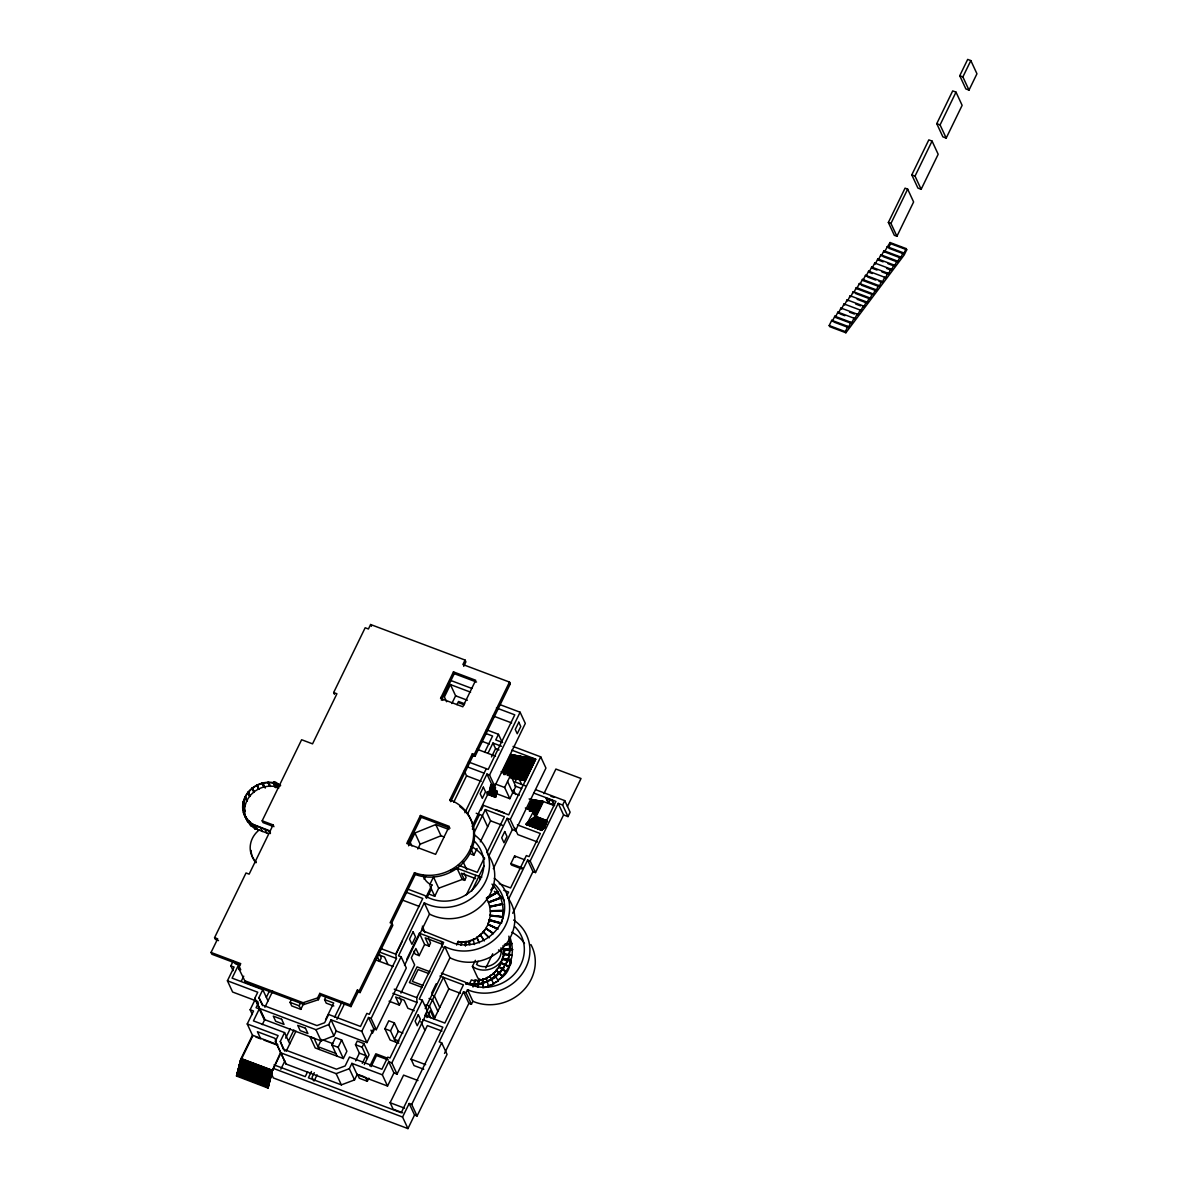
<?xml version="1.0" encoding="UTF-8"?>
<svg xmlns="http://www.w3.org/2000/svg" width="1188" height="1188" viewBox="0 0 1188 1188"><rect width="100%" height="100%" fill="white"/><g stroke="black" fill="none" stroke-linecap="round" stroke-linejoin="round"><path stroke-width="1.5" d="M475.794 984.525L481.229 983.397L475.883 984.718L470.567 984.496L481.125 983.664L491.476 979.372L500.4 971.947L503.994 967.255L496.272 976.194C496.436 979.031 465.993 989.797 486.338 981.481M509.251 939.233L509.697 950.816M509.667 938.966L510.439 945.009L509.013 956.696L509.622 950.623M242.664 807.602C247 809.874 243.585 816.052 243.213 807.142M244.802 806.34L243.347 801.737L245.337 805.939M243.807 801.855L243.124 802.717M490.109 915.473L490.421 911.389L503.311 910.676L502.806 916.765L490.02 915.28L502.806 916.765M502.717 916.587L503.311 910.676M503.623 950.073L503.237 953.964L503.534 949.88L512.563 949.583L503.534 949.88M503.148 953.771L512.028 954.855L512.474 949.39M465.161 945.247L465.473 941.594L469.691 941.594L465.473 941.594M465.354 945.663L465.755 942.203L461.701 941.742L460.796 945.321M465.444 945.856L465.755 942.203M477.828 986.812L478.601 980.085L482.818 980.1L478.601 980.085M477.918 986.99L478.69 980.278M478.586 984.243L478.883 980.694L474.829 980.234L472.987 987.005M270.463 785.966C266.335 780.858 268.072 781.362 270.374 786.441M268.77 782.343L267.76 782.833M246.985 801.202L245.01 796.97A24.874 22.646 -24.9 0 1 273.938 782.758C281.63 797.905 264.701 772.2 280.472 785.847L273.686 783.159A24.25 22.097 -24.9 0 0 245.426 797.029L246.985 801.202L245.01 796.97A24.874 22.646 -24.9 0 0 253.282 825.229M275.007 786.857L276.091 786.619M275.482 786.902L273.403 782.758M475.883 984.718L465.77 983.159M486.931 794.089L495.53 797.341L497.074 791.416M254.96 999.865L250.148 1009.741L253.534 1011.018L247.238 1023.967L252.45 1035.194L240.763 1059.206L236.501 1076.031L268.013 1088.074L272.498 1070.358L241.09 1058.538L241.402 1059.221M489.322 919.898L490.302 915.889L502.999 917.195L501.455 923.18L489.233 919.705L501.455 923.18M512.221 955.286L510.855 960.661L502.45 958.389L503.43 954.38L512.221 955.286L503.43 954.38M474.235 984.317L475.2 981.021L471.339 979.922L469.126 984.822M246.51 801.098L247.386 800.4M506.504 962.102L508.924 956.503L506.949 962.265L503.638 966.958M489.515 920.314L487.882 924.145L489.515 920.314L499.925 923.135M502.643 958.805L501.009 962.636L508.791 966.23C520.106 956.785 487.837 957.884 511.137 961.27M511.048 961.077L508.791 966.23M253.341 825.2L255.465 828.986L253.787 825.363M276.299 783.709L278.215 787.926M256.133 826.239L257.811 829.863M252.91 824.873L255.019 828.823L253.534 824.576A24.25 22.097 -24.9 0 1 245.426 797.029L244.832 797.46M272.364 826.106L263.008 822.586L262.177 820.804L301.618 739.738L312.548 743.851L336.917 693.762L333.65 692.545L365.176 627.754L368.429 628.987L370.611 624.517L465.087 660.068L465.904 661.85L463.736 666.334M260.618 827.932L262.296 831.555M265.102 829.625L266.78 833.248M218.518 940.599L215.384 939.426L214.568 937.644L246.02 872.972L249.138 874.145L273.106 824.918L262.177 820.804M239.917 964.805L211.88 954.246L211.048 952.449L217.686 938.817L214.568 937.644M233.086 970.67L230.858 965.859L233.249 960.944M257.915 1001.543L232.625 992.025L227.413 980.798L234.095 967.077L230.858 965.859M235.239 963.72L238.521 964.968L232.106 978.14L262.786 989.693L267.998 1000.905M239.397 969.883L238.565 968.101L240.733 963.631L211.048 952.449M241.327 981.125L243.733 976.18M254.767 998.38L259.667 1008.523L315.949 1029.699L328.705 1024.605L331.051 1019.809L336.249 1031.035L333.917 1035.817L321.161 1040.926L264.879 1019.735L254.767 998.38L257.751 992.232L227.413 980.798M262.637 1005.657L258.91 997.638L262.786 989.693M258.435 1002.85L256.073 1007.706L259.281 1008.909L264.478 1020.136L262.296 1024.62M259.281 1008.909L253.445 1020.893L284.585 1032.61L289.783 1043.836M266.35 997.356L269.498 990.881M264.894 1007.261L272.72 991.178M242.218 1057.558L252.762 1035.877M304.024 1002.776L300.831 1009.355L291.699 1005.909L290.05 1002.36L291.654 999.078M453.46 671.888L440.555 698.41L462.815 706.786L475.72 680.264L453.46 671.888L454.276 673.67L476.551 682.046M272.275 1070.848L280.591 1052.434L275.378 1041.208L278.111 1035.594L247.238 1023.967M441.372 700.192L454.276 673.67M465.087 660.068L462.904 664.538L509.474 682.075L510.305 683.857L475.081 756.266L473.151 755.553L472.334 753.771L449.896 799.866A42.129 38.372 -24.9 0 1 469.691 850.4A42.129 38.372 -24.9 0 1 414.464 872.705L390.11 922.764L392.025 923.477L392.842 925.274L360.098 992.574L358.182 991.861L357.35 990.064L350.178 1004.825L350.995 1006.607L358.182 991.861M406.756 959.251L419.409 933.233L443.629 942.351L416.736 997.623L417.018 1002.464L389.991 1058.003L387.763 1057.171L381.897 1069.245L349.48 1057.038L345.144 1065.963L336.456 1069.185L283.368 1049.212L280.279 1041.46L284.585 1032.61M300.831 1009.355L299.183 1005.805L300.787 1002.509M285.669 1038.119L290.303 1028.585M268.013 1088.074L272.171 1071.027L280.903 1053.117M451.856 703.534L455.613 695.797L450.415 684.585L444.386 696.97L446.614 701.766M288.506 1041.059L293.911 1029.951M286.204 1051.202L295.975 1031.125M456.979 704.647L458.523 701.484L464.716 703.816M280.843 1069.23L284.838 1061.018M319.81 993.391L320.626 995.173L318.429 999.702L303.965 1004.499L245.664 982.565L244.832 980.768L303.133 1002.717L317.597 997.92L319.81 993.391L350.178 1004.825M333.813 1005.984L326.225 1003.132L324.576 999.583L325.987 996.702M420.404 815.488L406.771 843.495L435.61 854.35L449.242 826.358L420.404 815.488L421.22 817.285L450.074 828.14M408.405 843.629L421.22 817.285M448.93 829.491L435.788 824.546L414.939 832.981L408.583 845.811M325.586 1019.66L333.68 1003.014L324.576 999.583M321.532 1039.411L317.983 1046.702L335.833 1053.429M307.618 1071.739L305.242 1076.625L274.027 1064.879M334.526 1017.388L342.263 1001.484M417.82 848.975L420.136 844.208L441 835.758L444.149 836.946M311.464 1071.487L308.39 1077.813L401.217 1112.755L442.842 1027.189L422.72 1019.616M336.947 1019.334L344.683 1003.444M314.271 1072.675L312.013 1077.308L313.498 1080.501M314.092 1081.021L317.092 1074.843M337.11 1056.191L331.898 1044.98L335.462 1037.673L341.684 1040.02L346.896 1051.246L343.347 1058.538L315.221 1047.95L310.023 1036.738L314.063 1038.253L319.26 1049.479M391.743 922.883L415.28 874.487A42.129 38.372 -24.9 0 0 467.894 856.83A42.129 38.372 -24.9 0 0 459.83 806.548M473.151 755.553L450.727 801.648L449.896 799.866M360.098 992.574L359.266 990.792L392.025 923.477M475.081 756.266L474.25 754.484L509.474 682.075M453.727 802.197L466.557 775.823L464.33 771.012M343.347 1058.538L338.135 1047.326L341.684 1040.02M424.621 877.59L424.086 877.279M484.615 752.375L492.575 736.025L485.788 733.471M424.517 877.798L423.982 877.026M424.101 879.179L425.66 875.957M488.09 753.058L492.961 743.049L501.529 746.272M486.456 729.788L498.47 734.303L495.738 739.931L502.658 742.53M258.91 997.638L262.845 1005.211L316.958 1025.586L324.636 1022.72L328.645 1014.478L360.499 1026.462L366.854 1013.394L369.305 1014.3L396.465 958.464L395.678 954.157L422.765 898.47L405.717 892.054M491.52 756.949L495.559 748.648L492.961 743.049M429.566 885.045L433.486 876.982L438.684 888.208L434.763 896.272L427.739 893.628M396.109 953.979L402.494 940.866M464.894 812.681L486.293 768.666M425.809 897.683L431.957 884.897M362.281 1063.364L366.023 1055.657L359.4 1053.162L355.479 1044.712L357.261 1041.059L363.87 1043.554L369.082 1054.781L364.315 1064.582M368.518 1017.477L373.715 1028.704L366.958 1042.589L361.761 1031.377L368.518 1017.477L371.102 1018.458L376.314 1029.669L406.311 968.012L401.113 956.785L398.515 955.82L424.279 902.85A43.347 39.471 -24.9 0 0 481.526 888.312A43.347 39.471 -24.9 0 0 473.908 834.496M467.716 813.587L486.946 774.071L489.53 775.051L494.743 786.263L525.319 723.433L520.106 712.221L499.925 704.618M371.102 1018.458L401.113 956.785M489.53 775.051L520.106 712.221M351.9 1063.364L357.113 1074.591L354.529 1079.907L341.357 1084.867L285.996 1064.017L280.784 1052.806L336.145 1073.64L349.317 1068.695L351.9 1063.364L382.343 1074.813L387.54 1086.04L393.926 1072.927L388.714 1061.701L382.343 1074.813M355.658 1060.869L359.4 1053.162M367.315 1058.419L362.102 1047.207L363.87 1043.554M404.529 965.384L429.492 914.077L424.279 902.85M472.126 826.462L492.159 785.298L486.946 774.071M374.769 1028.556L372.438 1033.337L370.953 1030.13M481.125 810.305L483.531 805.36L508.716 814.849L535.803 759.177L511.805 750.148M472.393 829.179L479.536 814.493M502.004 772.467L510.751 754.514L512.117 755.033L503.37 772.987M502.153 772.764L511.048 754.484M473.581 833.768L485.343 809.592L504.365 816.75L486.857 852.717M503.237 772.69L511.969 754.736L513.335 755.241L504.603 773.21M503.667 774.546L513.201 754.944L514.567 755.464L505.821 773.418M495.53 797.341L496.851 790.555M504.9 774.754L514.419 755.167L515.785 755.687L507.053 773.64M506.92 773.343L515.651 755.39L517.018 755.895L507.484 775.482M400.95 993.094L414.642 964.938L411.345 957.825L415.874 948.514L419.186 955.627L424.606 944.46L419.409 933.233M507.35 775.2L516.884 755.598L518.25 756.117L508.716 775.705M398.782 1043.242L390.095 1039.99L384.897 1028.763L388.773 1020.789L394.386 1022.898L398.307 1031.347L402.91 1033.07M508.568 775.408L518.102 755.82L519.468 756.34L509.934 775.927M509.801 775.63L519.334 756.043L520.7 756.548L511.954 774.502M510.617 775.185L515.815 786.411L509.845 798.692L504.633 787.481L510.617 775.185L501.113 771.621M369.899 1065.963L375.824 1053.786L387.184 1058.062M389.085 1001.202L399.376 1005.078L401.321 1001.068L399.821 997.846M510.231 777.472L520.552 756.251L521.918 756.771L511.597 777.991L521.784 756.474L523.151 756.979L512.83 778.214L511.464 777.695M424.606 944.46L429.061 946.123L430.576 943.005L428.274 938.045M470.938 854.068L473.834 855.167L477.086 848.484M480.338 841.817L490.555 820.819L485.343 809.592M371.116 1066.646L376.507 1055.553L388.506 1060.052M512.681 777.917L523.017 756.682L524.368 757.202L514.048 778.422L512.83 778.214M395.708 1042.099L390.51 1030.872L394.386 1022.898M513.914 778.125L524.235 756.904L526.833 757.632L516.498 778.853L526.685 757.335L528.051 757.855L517.73 779.076L515.132 778.348L525.467 757.127L515.28 778.645L514.048 778.422M438.684 888.208L462.236 879.447L464.656 880.367L466.112 877.383L464.122 873.121M357.425 1074.204L359.311 1078.259L367.344 1081.288L368.859 1078.155M516.453 779.076L515.057 781.942L525.348 785.803M517.597 778.779L527.918 757.558L529.284 758.078L518.948 779.298L517.73 779.076M518.814 779.001L529.15 757.781L530.501 758.286L520.181 779.506L518.948 779.298M520.047 779.209L530.368 757.989L531.734 758.508L521.413 779.729L520.181 779.506M398.307 1031.347L394.431 1039.322L399.019 1041.059M521.265 779.432L531.6 758.211L532.966 758.731L522.631 779.952L521.413 779.729M466.394 894.802L475.868 875.318L481.808 877.13M484.481 857.632L477.309 872.348L458.301 865.191M522.497 779.655L532.818 758.434L534.184 758.939L523.863 780.16L522.631 779.952M523.863 780.16L534.184 758.939M525.23 780.679L535.417 759.162L525.23 780.679L510.885 778.14M494.238 878.259A43.288 39.427 -24.9 0 1 501.663 931.852A43.288 39.427 -24.9 0 1 444.758 946.554L419.216 999.049L422.334 1000.222L427.546 1011.434L397.044 1074.101L393.926 1072.927M471.77 891.015L484.14 865.606M488.892 855.82L507.142 818.324L510.261 819.497L515.473 830.724L545.945 768.087L540.733 756.86L513.038 746.435M397.044 1074.101L391.847 1062.889L422.334 1000.222M510.261 819.497L540.733 756.86M431.66 993.079L436.174 983.798M425.215 1008.627L449.955 957.766L444.758 946.554M493.302 868.68L512.355 829.551L507.142 818.324M456.638 944.668L458.212 941.431L462.162 942.723L458.212 941.431M456.727 944.861L458.301 941.624M527.843 809.177L532.298 799.999L527.918 809.355M426.878 1017.611L430.294 1010.602L434.169 1018.977L448.797 988.921L443.436 977.368L424.859 1015.532L444.861 1023.061L463.424 984.882L439.946 976.046M528.393 809.236L532.848 800.059L534.021 800.37L529.566 809.533M528.541 809.577L532.848 800.059M528.942 809.295L533.397 800.133L529.016 809.474M529.477 809.37L533.947 800.192L537.318 800.742L532.105 811.449M529.373 811.137L534.57 800.43M529.922 811.196L535.046 800.311M530.457 811.255L535.669 800.549M531.006 811.315L536.144 800.445M531.481 811.211L536.694 800.504L531.556 811.389M423.76 1069.245L414.018 1065.577L411.033 1059.147L427.353 1025.586L441.981 1031.08M402.732 1112.785L393.139 1109.176L390.139 1102.731L403.593 1075.11L417.983 1080.531M532.031 811.27L537.228 800.564L538.416 800.875L533.204 811.567M533.65 793.02L555.939 801.41L541.817 830.427L525.987 824.324L526.314 823.64L542.203 829.863L542.545 829.179L526.789 823.254L526.462 823.937L542.203 829.863M532.58 811.33L537.778 800.638L532.655 811.508M526.536 824.68L538.966 800.935L533.754 811.642M532.922 812.993L538.877 800.757L542.248 801.306L535.55 815.072M545.366 826.848L529.625 820.923L529.299 821.606L545.04 827.531M533.471 813.052L539.426 800.816L533.561 813.231M545.218 825.081L530.576 820.136L544.743 825.482M534.11 813.29L540.05 801.054M543.911 793.673L555.895 769.052L581.021 778.511L567.433 806.414M533.828 814.716L540.599 801.128M546.153 824.309L531.986 818.978L531.645 819.661L545.827 824.992M544.728 824.012L532.12 819.275L532.462 818.591L546.629 823.923M534.452 814.938L541.075 801.009M521.666 868.859L511.523 865.042L510.87 863.617L514.597 855.954L524.725 859.77M535.001 815.013L541.698 801.247M535.476 814.894L542.174 801.143L554.395 805.598L552.168 800.816L546.213 798.559L548.44 803.355L549.554 801.054M482.833 980.62A19.81 18.043 -24.9 0 1 477.784 977.976L472.423 966.423L475.378 960.335M506.994 895.351L508.598 892.069L503.712 890.228M478.111 961.255L476.566 964.433L478.185 965.458A16.023 14.598 -24.9 0 0 494.995 963.023A16.023 14.598 -24.9 0 0 500.95 947.801M409.177 1103.489L414.538 1115.042L407.944 1128.6L402.569 1117.047L409.177 1103.489L411.701 1104.439L417.077 1115.992L447.059 1054.365L441.698 1042.812L439.159 1041.861L463.528 991.787L466.067 992.737L471.428 1004.291L472.883 1001.291L467.523 989.723A43.11 39.249 -24.9 0 0 523.076 972.541A43.11 39.249 -24.9 0 0 513.602 920.032M508.969 898.366L527.621 860.053L530.16 861.018L535.521 872.571L563.572 814.923L558.197 803.37L530.16 861.018M526.937 823.551L542.678 829.476L543.005 828.793L527.264 822.868M411.701 1104.439L441.698 1042.812M466.067 992.737L467.523 989.723M564.76 800.638L570.121 812.191L567.983 816.587L562.622 805.033L564.76 800.638L535.625 789.678M485.788 968.057L492.723 953.771M444.52 1053.414L468.889 1003.34L463.528 991.787M512.711 913.26L532.981 871.621L527.621 860.053M898.974 257.336L884.436 251.856L890.05 242.53L906.206 248.619L906.726 249.747L904.187 254.975L845.871 332.759L829.729 326.67L829.194 325.542L831.749 320.315L847.89 326.388L848.425 327.532L850.964 322.304L834.808 316.216L832.268 321.443L831.749 320.315M854.024 318.206L851.484 323.433L835.342 317.359L837.882 312.132L854.024 318.206L854.558 319.334L857.097 314.107L840.956 308.034L838.401 313.261L837.882 312.132M844.015 303.935L844.549 305.078L847.089 299.851L863.231 305.925L860.691 311.152L860.171 310.023L844.015 303.935L841.475 309.162L840.956 308.034M850.163 295.753L850.682 296.881L853.222 291.654L869.378 297.743L866.824 302.97L866.304 301.826L850.163 295.753L847.608 300.98L847.089 299.851M871.353 294.178L856.815 288.699L859.355 283.472L875.511 289.545L872.972 294.773L872.438 293.644L856.296 287.57L853.756 292.797L853.222 291.654M888.357 222.468L905.063 188.15L907.662 189.13L913.617 201.96L896.925 236.278L894.312 235.298L888.357 222.468L890.955 223.448L896.925 236.278M959.741 75.735L967.685 59.4L970.834 60.588L976.952 73.775L969.007 90.11L965.859 88.937L959.741 75.735L962.874 76.923L969.007 90.11M911.79 174.888L928.823 139.872L932.06 141.09L938.178 154.277L921.145 189.308L917.923 188.09L911.79 174.888L915.027 176.106L921.145 189.308M936.753 123.656L952.687 90.897L956.013 92.144L962.132 105.346L946.197 138.09L942.871 136.843L936.753 123.656L940.079 124.903L946.197 138.09M877.486 285.981L862.963 280.517L865.503 275.289L881.645 281.363L879.105 286.59L878.585 285.462L862.429 279.373L859.889 284.6L859.355 283.472M890.955 223.448L907.662 189.13M962.874 76.923L970.834 60.588M872.319 273.537L869.096 272.319L871.636 267.092L887.792 273.181L885.238 278.408L884.718 277.264L868.562 271.191L866.022 276.418L865.503 275.289M915.027 176.106L932.06 141.09M940.079 124.903L956.013 92.144M877.011 270.062L872.155 268.236L874.71 263.008L890.851 269.082L891.386 270.211L893.925 264.983L877.769 258.91L875.229 264.137L874.71 263.008M883.144 261.865L878.303 260.038L880.843 254.811L896.999 260.9L897.519 262.028L900.059 256.801L883.917 250.727L881.362 255.955L880.843 254.811M845.871 332.759L845.351 331.615L847.89 326.388M888.669 247.594L890.569 243.674L890.05 242.53M860.171 310.023L857.632 315.251L857.097 314.107M866.304 301.826L863.765 307.053L863.231 305.925M855.36 293.406L869.898 298.871L872.438 293.644M861.508 285.209L876.031 290.689L878.585 285.462M878.942 281.289L882.179 282.492L884.718 277.264M890.851 269.082L888.312 274.309L887.792 273.181M896.999 260.9L894.445 266.127L893.925 264.983M886.976 246.629L903.132 252.702L900.593 257.93L900.059 256.801M889.114 248.366L903.652 253.846L906.206 248.619M426.641 898.187L431.407 889.04M491.253 978.971L496.272 976.194L500.49 972.126L506.875 962.072M249.45 796.272L247.757 792.648L248.411 791.847L250.089 796.123M249.866 796.495L248.767 792.158M497.713 929.001L488.075 924.561L485.847 928.125L493.02 933.07M501.291 963.245L498.975 966.616L501.202 963.052L509.073 966.839L501.202 963.052M498.886 966.423L505.925 971.413L508.999 966.646M249.332 821.561C254.247 834.228 246.852 813.349 250.356 825.17M253.608 824.784L270.107 831.555M254.588 828.511L255.672 828.556M486.041 928.541L483.278 931.719L486.041 928.541L493.213 933.486M496.317 970.032L499.168 967.032L506.207 972.022L502.331 976.091L496.317 970.032L499.168 967.032M506.118 971.829L502.331 976.091M251.767 788.535C252.019 785.595 256.445 798.588 252.584 787.882M249.747 795.812L248.411 791.847M486.352 981.689L491.416 979.12L500.193 971.784M528.69 822.512L532.536 819.349M491.639 888.372L494.193 886.352L491.995 884.124M491.832 888.787L494.386 886.783L497.876 891.698L486.486 898.143M490.644 889.99L494.386 886.783M484.362 940.911L480.175 934.689L483.471 932.149L488.461 937.184M480.264 934.882L483.471 932.149M496.599 970.641L493.391 973.373L496.599 970.641L502.613 976.699L498.114 980.159L502.613 976.699M248.04 821.457L245.916 817.106M258.538 789.352C255.078 778.719 258.746 791.475 259.385 788.936M431.942 885.075L431.957 885.045A15.919 14.494 -24.9 0 1 423.195 874.799M486.397 897.95L497.876 891.698M486.679 898.559L498.069 892.114L500.623 897.564L488.387 902.212L486.768 898.752L498.069 892.114M476.774 937.317L480.457 935.298L476.774 937.317L479.18 942.589M489.901 975.808L493.584 973.789L489.901 975.808L493.688 984.124L488.253 985.906L493.688 984.124M498.396 980.768L493.406 983.515L498.396 980.768L493.302 973.18M243.986 812.726L245.381 816.973L243.436 812.414M488.58 902.628L500.816 897.98L488.58 902.628L489.649 906.518L502.39 903.801L500.816 897.98M450.297 870.73L457.024 868.235L475.868 875.318M474.458 944.534L473.121 939.366L477.056 937.926L479.269 942.767M477.145 938.119L473.121 939.366M486.248 977.858L490.273 976.61L486.248 977.858L488.624 986.708L482.967 987.629L482.447 979.298L486.62 978.66L482.447 979.298M262.028 783.248C271.265 797.623 257.454 773.611 263.855 787.302M489.842 906.934L502.583 904.216L489.842 906.934L490.124 910.78L503.118 910.26L502.583 904.216M504.44 944.445L511.597 943.124L504.529 944.638M504.722 945.054L511.88 943.732L504.811 945.247M469.319 940.807C480.501 939.738 465.251 938.743 469.542 944.237M267.731 782.372L269.943 786.397M503.4 910.854L490.421 911.389M512.28 948.974L503.252 949.271L512.28 948.974L511.79 943.539M465.845 942.396L461.701 941.742M535.55 759.459L510.751 754.514M465.845 983.352L475.809 984.065M465.592 983.619L468.904 984.199M465.681 983.798L468.993 984.392M244.995 797.014L247.149 800.757L245.277 796.554M489.605 920.507L500 923.314M890.569 243.674L906.726 249.747M882.981 256.563L897.519 262.028M887.985 263.691L892.841 265.518M886.53 268.399L891.386 270.211M881.852 271.874L886.694 273.7M867.641 277.027L875.719 280.071M857.142 299.317L866.824 302.97M855.687 304.024L860.528 305.851M849.554 312.206L854.395 314.033M840.02 313.87L844.861 315.696M833.887 322.052L848.425 327.532M829.194 325.542L845.351 331.615M510.305 683.857L509.147 681.957M449.628 680.056L471.859 688.431M447.891 683.635L470.596 692.173M496.421 707.929L514.775 714.834L488.223 769.393L468.428 761.939M455.613 695.797L467.389 700.237M459.073 702.88L464.226 704.826M493.287 716.008L511.642 722.913M482.506 741.49L489.293 744.044M495.559 748.648L499.005 749.955M477.101 749.257L495.455 756.177M472.334 753.771L474.25 754.484M523.73 779.863L525.081 780.382M550.876 796.227L553.86 797.356M467.849 767.047L484.11 773.165M514.79 785.921L521.651 788.505M558.197 803.37L562.622 805.033M554.588 805.197L548.633 802.954L546.406 798.158L552.375 800.4L553.846 803.593M495.144 783.902L504.633 787.481M519.29 795.158L512.756 792.693L507.558 781.481M529.106 798.945L543.421 801.618L535.981 816.899L533.219 810.944L525.363 807.989M490.703 784.719L494.743 786.263M512.741 792.827L514.107 793.346L512.86 790.659M466.557 775.823L481.185 781.333M490.837 785.016L494.282 786.308M490.466 785.803L495.619 787.748M490.599 786.1L494.045 787.392M490.213 786.887L495.381 788.832M490.362 787.184L495.515 789.129M563.572 814.923L567.983 816.587M489.976 787.971L495.129 789.901M490.109 788.268L495.277 790.198M489.723 789.04L496.614 791.639M489.872 789.337L496.747 791.936M489.486 790.124L496.51 793.005M509.845 798.692L497.178 793.926L492.723 784.318M489.248 791.208L496.124 793.792M489.382 791.505L496.257 794.089M487.273 791.639L495.871 794.876M487.407 791.936L496.02 795.173M487.035 792.723L495.634 795.96M487.169 793.02L495.767 796.257M489.025 793.955L495.916 796.554M488.506 794.445L495.396 797.044M546.317 820.403L535.298 816.245L546.079 820.566M534.823 816.646L547.416 821.383M534.956 816.943L547.549 821.68M534.348 817.032L546.94 821.769M534.481 817.329L545.515 821.472M533.872 817.418L546.614 822.452M533.397 817.804L546.005 822.542M533.546 818.101L546.138 822.853M545.53 822.942L532.937 818.19L544.089 822.645M545.188 823.626L532.462 818.591M531.511 819.364L545.693 824.695M543.777 824.784L531.036 819.75M530.1 820.537L544.267 825.868M530.234 820.834L544.416 826.165M542.367 825.957L529.625 820.923M529.15 821.309L544.906 827.234M528.675 821.695L544.431 827.62M495.723 809.563L503.95 812.666M528.823 821.992L542.99 827.323M543.956 828.006L528.215 822.081L542.515 827.724M527.739 822.467L543.48 828.407M527.873 822.779L543.629 828.704M525.987 824.324L541.728 830.249M517.374 824.888L540.302 833.516L529.076 856.607L526.343 855.583L510.588 887.956L499.242 883.694M476.21 813.245L482.432 815.577L487.644 826.803M490.555 820.819L502.658 825.378M512.355 829.551L515.473 830.724M537.481 841.995L517.834 834.6L514.76 827.991M532.981 871.621L535.521 872.571M510.87 863.617L522.69 868.057M280.606 785.149L273.864 782.61L275.868 787.05M278.898 787.926L275.527 786.664A24.562 22.364 -24.9 0 0 246.911 800.697A24.562 22.364 -24.9 0 0 255.123 828.6L268.577 833.664M407.588 841.52L410.291 842.53L411.909 846.019M475.616 878.615L461.36 873.254L464.656 880.367M253.534 824.576L270.404 831.051M407.38 888.966L424.294 895.336A37.556 34.2 -24.9 0 0 474.146 888A37.556 34.2 -24.9 0 0 474.161 841.015M402.405 900.073L419.453 906.489M419.186 955.627L415.191 954.113L413.87 951.276M380.338 948.38L395.678 954.157M441.357 973.15L464.835 982.001A38.061 34.66 -24.9 0 0 514.686 973.744A38.061 34.66 -24.9 0 0 514.79 926.67M379.536 952.078L396.465 958.464M429.997 971.754L417.047 966.884L409.415 982.595L422.349 987.466M377.784 954.469L384.511 957.008L388.001 964.537M428.794 973.581L418.102 969.557L412.325 981.422L423.017 985.446M374.532 959.459L393.124 966.468M448.797 988.921L460.469 993.302M468.889 1003.34L471.428 1004.291M432.061 995.069L434.392 995.945L439.753 1007.498M429.031 998.469L432.521 999.791L437.882 1011.344M394.238 989.159L416.736 997.623M425.972 1004.751L429.462 1006.073L434.838 1017.626M392.857 993.361L417.018 1002.464M414.256 1010.676L407.885 1008.285L404.143 1000.222L395.634 997.014L399.376 1005.078M357.35 990.064L359.266 990.792M320.626 995.173L350.995 1006.607M384.897 1028.763L390.51 1030.872M373.715 1028.704L376.314 1029.669M290.05 1002.36L299.183 1005.805M331.051 1019.809L361.761 1031.377M411.033 1059.147L425.646 1064.641M336.249 1031.035L366.958 1042.589M355.479 1044.712L362.102 1047.207M388.714 1061.701L391.847 1062.889M323.151 1040.02L332.892 1043.688M331.898 1044.98L338.135 1047.326M359.028 1074.798L363.855 1076.61M252.45 1035.194L277.814 1044.742M357.113 1074.591L387.54 1086.04M255.955 1037.079L260.751 1038.876L257.41 1031.719L274.814 1038.267L276.314 1041.505M263.914 1040.079L276.566 1044.831M390.139 1102.731L404.529 1108.152M414.538 1115.042L417.077 1115.992M273.181 1068.339L402.569 1117.047M272.601 1070.581L241.179 1058.746L236.501 1076.031M240.763 1059.206L272.171 1071.027M240.852 1059.414L272.275 1071.249M240.54 1060.082L272.052 1072.125M240.08 1061.864L271.503 1073.685M240.184 1062.072L271.592 1073.907M239.857 1062.74L271.369 1074.784M239.634 1063.631L271.057 1075.452M239.738 1063.854L271.146 1075.675M407.944 1128.6L273.359 1077.947L271.829 1074.65M239.189 1065.398L270.701 1077.442M238.966 1066.289L270.374 1078.11M239.07 1066.512L270.478 1078.333M238.743 1067.166L270.151 1079.001M238.847 1067.388L270.255 1079.209M238.298 1068.948L269.706 1080.768M238.402 1069.155L269.81 1080.991M238.075 1069.824L269.483 1081.659M238.164 1070.046L269.587 1081.867M237.852 1070.715L269.364 1082.758M237.392 1072.482L268.815 1084.317M237.496 1072.705L268.919 1084.525M237.169 1073.373L268.681 1085.416M236.947 1074.264L268.369 1086.084M237.051 1074.472L268.458 1086.292M268.339 1087.406L236.724 1075.14L268.236 1087.183M487.793 923.952L497.52 928.585M497.802 929.194L488.075 924.561M486.13 928.734L493.302 933.679M499.257 967.225L506.207 972.022M504.083 967.448L500.4 971.947M252.123 788.179L253.787 792.47M483.189 931.54L489.397 937.792M480.175 934.689L484.08 940.302M258.969 789.084L256.608 785.342M238.565 968.101L245.664 982.565M259.979 1009.592L264.879 1019.735M275.378 1041.208L285.996 1064.017M903.132 252.702L903.652 253.846M883.917 250.727L884.436 251.856M877.769 258.91L878.303 260.038M881.645 281.363L882.179 282.492M871.636 267.092L872.155 268.236M868.562 271.191L869.096 272.319M875.511 289.545L876.031 290.689M862.429 279.373L862.963 280.517M869.378 297.743L869.898 298.871M856.296 287.57L856.815 288.699M850.964 322.304L851.484 323.433M834.808 316.216L835.342 317.359M498.47 734.303L502.182 742.322M519.379 779.521L521.681 784.466M513.528 789.931L515.666 794.52M441.342 697.148L442.842 700.356M514.597 855.954L515.25 857.38M500.623 897.564L488.387 902.212M502.39 903.801L489.649 906.518M370.611 624.517L371.443 626.299M470.923 848.885L473.834 855.167M510.276 938.089L511.597 943.124M509.266 939.307L508.865 936.144M478.957 876.269L480.442 879.462M510.855 960.661L502.45 958.389M463.127 861.849L466.765 869.69M457.024 868.235L462.236 879.447M435.788 824.546L441 835.758M414.939 832.981L420.136 844.208M482.967 987.629L482.536 979.491M478.883 980.694L474.829 980.234M430.175 886.382L434.763 896.272M333.65 692.545L334.481 694.327M414.464 872.705L415.28 874.487M441.149 941.416L442.634 944.623M442.857 947.222L441.312 943.911L425.215 937.852L429.061 946.123M428.348 1012.636L430.68 1017.656M420.894 1021.65L424.725 1029.907M379.833 954.974L381.229 957.988L379.581 961.359L377.487 956.845M264.33 787.139L263.053 782.996M273.106 824.918L273.938 826.7M270.478 833.115L269.349 830.709L270.255 833.56M243.347 801.737L245.307 806.355M253.237 824.502L255.465 828.986M242.708 807.127L244.921 811.627M249.079 821.25L251.054 825.853M245.456 817.314L247.639 821.754M365.459 1077.219L367.344 1081.288M317.597 997.92L318.429 999.702M349.317 1068.695L354.529 1079.907M328.705 1024.605L333.917 1035.817M315.949 1029.699L321.161 1040.926M303.133 1002.717L303.965 1004.499M336.145 1073.64L341.357 1084.867M280.279 1041.46L284.734 1051.083M238.521 964.968L240.748 969.779M250.148 1009.741L252.376 1014.552M269.928 1079.877L238.625 1068.279M422.408 926.091L424.844 932.55M422.067 927.769L423.284 930.991L454.469 943.48A37.749 34.378 -24.9 0 0 498.366 927.249A37.749 34.378 -24.9 0 0 494.713 884.318M503.059 945.618L503.341 949.464M469.409 940.985L469.824 944.846M530.917 944.579A43.11 39.249 -24.9 0 1 522.378 991.416A43.11 39.249 -24.9 0 1 472.883 1001.291M511.746 932.224A38.061 34.66 -24.9 0 1 524.472 943.48M509.801 958.835A19.81 18.043 -24.9 0 1 500.178 978.585M498.544 949.925A16.023 14.598 -24.9 0 1 501.306 951.588M504.633 948.648A19.81 18.043 -24.9 0 1 504.692 951.469M504.558 952.88A19.81 18.043 -24.9 0 1 492.099 968.413A19.81 18.043 -24.9 0 1 472.423 966.423M507.751 897.623A43.288 39.427 -24.9 0 1 502.88 947.846A43.288 39.427 -24.9 0 1 449.955 957.766M494.401 891.327A37.749 34.378 -24.9 0 1 504.38 900.742M487.526 853.86A43.347 39.471 -24.9 0 1 482.714 904.335A43.347 39.471 -24.9 0 1 429.492 914.077M470.864 846.346A37.556 34.2 -24.9 0 1 484.674 858.879M256.266 862.087A23.537 21.429 -24.9 0 1 259.207 829.952M255.984 862.785A23.537 21.429 -24.9 0 1 251.084 850.415M413.112 931.778L409.533 939.129L411.924 944.282L415.503 936.931L413.112 931.778M483.382 787.169L480.175 793.747L482.313 798.351L485.521 791.787L483.382 787.169M518.8 722.2L515.25 729.477L517.24 733.739L520.775 726.477L518.8 722.2M504.722 831.555L501.692 837.792L503.979 842.738L507.024 836.5L504.722 831.555M418.28 1014.656L415.102 1021.16L417.226 1025.734L420.389 1019.215L418.28 1014.656M542.708 801.202L535.357 816.661L542.708 801.202M281.645 1019.274L273.299 1016.141L275.675 1021.264L284.036 1024.412L281.645 1019.274M305.45 1028.244L297.728 1025.333L300.163 1030.59L307.9 1033.501L305.45 1028.244M271.725 1072.794L240.303 1060.973L271.725 1072.794M270.819 1076.343L239.412 1064.522L270.819 1076.343M269.037 1083.426L237.63 1071.606L269.037 1083.426"/></g></svg>
